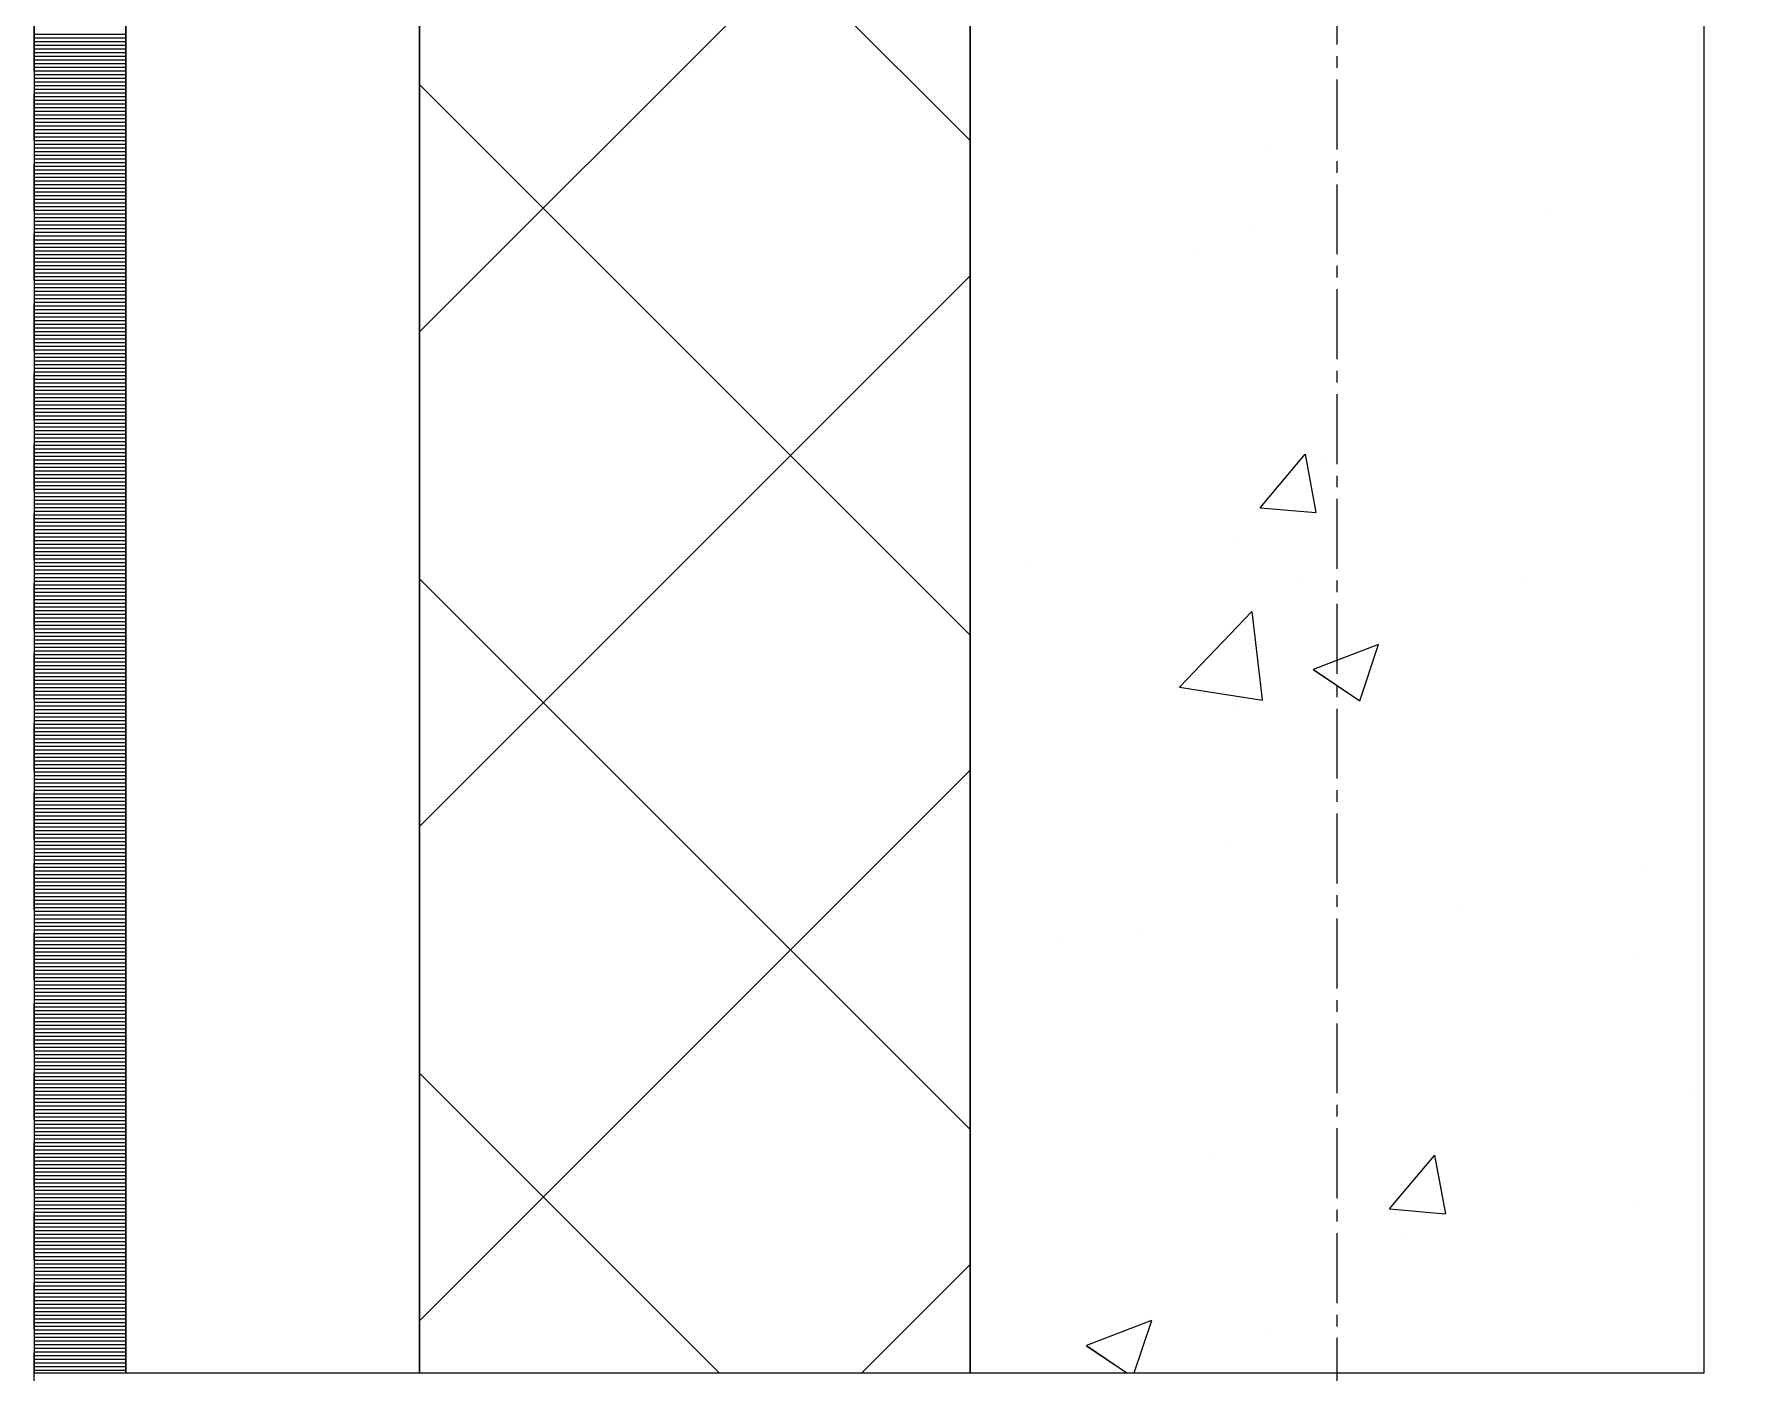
# Model space of a CAD drawing. Header units: millimetres. Extents: x 470010 to 1231400, y -134005 to 421770.
# Drawn here: x 672518.6 to 672983.6, y -79011.2 to -78646.5 of the extents above; entities that cross this region are included whole.
import ezdxf
from ezdxf.enums import TextEntityAlignment as Align

# ---------------------------------------------------------------- set-up
doc = ezdxf.new("R2010")
doc.units = ezdxf.units.MM
doc.linetypes.add('CENTER2', pattern=[28.575, 19.05, -3.175, 3.175, -3.175])
doc.linetypes.add('DASHED', pattern=[19.05, 12.7, -6.35])
doc.layers.get('Defpoints').update_dxf_attribs({"color": 140})
doc.layers.add('АР_Делит', color=120, linetype='Continuous', lineweight=0, plot=False)
for name, color, linetype, lineweight in [('АР_Стены ПЕНОблок', 52, 'Continuous', 20), ('АР_Тонкая', 254, 'Continuous', 5), ('АР_Утеплитель', 31, 'Continuous', 0), ('АР_Штриховка', 8, 'Continuous', 0)]:
    doc.layers.add(name, color=color, linetype=linetype, lineweight=lineweight)
doc.layers.add('РД_Оси_100', color=7, linetype='Continuous', lineweight=0, true_color=0x525252)
doc.styles.add('style1', font='ARIALN.TTF')

# ---------------------------------------------------------------- blocks, each defined once
blk = doc.blocks.new('СОШ_2200_АР_ОСИ_М100_28.05.24')
at = {"layer": 'АР_Делит', "color": 251, "linetype": 'DASHED', "true_color": 0x636466}
blk.add_lwpolyline([(114955, 135155), (114955, -355), (93595.036, -355), (93595.036, 13855), (94145, 13855), (94145, 68320), (66055, 68320), (66055, 13857.73), (83455, 13857.73), (83455, -355), (45245, -355), (45245, 13145), (44695, 13145), (44695, 26755), (45245, 26755), (45245, 68320), (20455, 68320), (20455, 26755), (27955, 26755), (27955, 13145), (-355, 13145), (-355, 100855)], dxfattribs=at)
at = {"layer": 'РД_Оси_100', "color": 251, "linetype": 'CENTER2', "true_color": 0x636466}
blk.add_line((0, -6155), (0, 139938.679), dxfattribs=at)
blk = doc.blocks.new('A$C9108343f')
at = {"layer": 'АР_Стены ПЕНОблок', "color": 18, "linetype": 'Continuous', "lineweight": 20, "true_color": 0x000000}
for p, q in [((7054.96, 97555), (7054.96, 21355)), ((7254.96, 21355), (7254.96, 97555)), ((7054.96, 21355), (7254.96, 21355))]:
    blk.add_line(p, q, dxfattribs=at)
at = {"layer": 'АР_Тонкая', "color": 18, "linetype": 'Continuous', "lineweight": 5, "true_color": 0x000000}
for p, q in [((6799.96, 97555), (6799.96, 21355)), ((6824.96, 97555), (6824.96, 21355)), ((6824.96, 21355), (6824.96, 97555)), ((6904.96, 21355), (6904.96, 97555)), ((6799.96, 21355), (6824.96, 21355)), ((6824.96, 21355), (6904.96, 21355))]:
    blk.add_line(p, q, dxfattribs=at)
at = {"layer": 'АР_Утеплитель', "color": 18, "linetype": 'Continuous', "lineweight": 0, "true_color": 0x000000}
for p, q in [((6904.96, 97555), (6904.96, 21355)), ((7054.96, 21355), (7054.96, 97555)), ((6904.96, 21355), (7054.96, 21355))]:
    blk.add_line(p, q, dxfattribs=at)
at = {"layer": 'АР_Штриховка', "color": 18, "linetype": 'Continuous', "lineweight": 0, "true_color": 0x000000}
for p, q in [((7054.96, 21690.74), (6904.96, 21840.74)), ((6904.96, 21638.6), (7054.96, 21788.6)), ((6799.96, 21719.75), (6824.96, 21719.75)), ((6799.96, 21718.75), (6824.96, 21718.75)), ((6799.96, 21717.75), (6824.96, 21717.75)), ((6799.96, 21716.75), (6824.96, 21716.75)), ((6799.96, 21715.75), (6824.96, 21715.75)), ((6799.96, 21714.75), (6824.96, 21714.75)), ((6799.96, 21713.75), (6824.96, 21713.75)), ((6799.96, 21712.75), (6824.96, 21712.75)), ((6799.96, 21711.75), (6824.96, 21711.75)), ((6799.96, 21710.75), (6824.96, 21710.75)), ((6799.96, 21709.75), (6824.96, 21709.75)), ((6799.96, 21708.75), (6824.96, 21708.75)), ((6799.96, 21707.75), (6824.96, 21707.75)), ((6799.96, 21706.75), (6824.96, 21706.75)), ((6799.96, 21705.75), (6824.96, 21705.75)), ((6799.96, 21704.75), (6824.96, 21704.75)), ((6799.96, 21703.75), (6824.96, 21703.75)), ((6799.96, 21702.75), (6824.96, 21702.75)), ((6799.96, 21701.75), (6824.96, 21701.75)), ((7054.96, 21556.03), (6904.96, 21706.03)), ((6799.96, 21700.75), (6824.96, 21700.75)), ((6799.96, 21699.75), (6824.96, 21699.75)), ((6799.96, 21698.75), (6824.96, 21698.75)), ((6799.96, 21697.75), (6824.96, 21697.75)), ((6799.96, 21696.75), (6824.96, 21696.75)), ((6799.96, 21695.75), (6824.96, 21695.75)), ((6799.96, 21694.75), (6824.96, 21694.75)), ((6799.96, 21693.75), (6824.96, 21693.75)), ((6799.96, 21692.75), (6824.96, 21692.75)), ((6799.96, 21691.75), (6824.96, 21691.75)), ((6799.96, 21690.75), (6824.96, 21690.75)), ((6799.96, 21689.75), (6824.96, 21689.75)), ((6799.96, 21688.75), (6824.96, 21688.75)), ((6799.96, 21687.75), (6824.96, 21687.75)), ((7136.99, 21687.93), (7136.99, 21687.93)), ((6799.96, 21686.75), (6824.96, 21686.75)), ((6799.96, 21685.75), (6824.96, 21685.75)), ((6799.96, 21684.75), (6824.96, 21684.75)), ((6799.96, 21683.75), (6824.96, 21683.75)), ((6799.96, 21682.75), (6824.96, 21682.75)), ((6799.96, 21681.75), (6824.96, 21681.75)), ((6799.96, 21680.75), (6824.96, 21680.75)), ((6799.96, 21679.75), (6824.96, 21679.75)), ((6799.96, 21678.75), (6824.96, 21678.75)), ((6799.96, 21677.75), (6824.96, 21677.75)), ((6799.96, 21676.75), (6824.96, 21676.75)), ((6799.96, 21675.75), (6824.96, 21675.75)), ((6799.96, 21674.75), (6824.96, 21674.75)), ((6799.96, 21673.75), (6824.96, 21673.75)), ((6799.96, 21672.75), (6824.96, 21672.75)), ((6799.96, 21671.75), (6824.96, 21671.75)), ((6799.96, 21670.75), (6824.96, 21670.75)), ((6799.96, 21669.75), (6824.96, 21669.75)), ((7212.2, 21672.25), (7212.2, 21672.25)), ((6799.96, 21668.75), (6824.96, 21668.75)), ((6799.96, 21667.75), (6824.96, 21667.75)), ((6799.96, 21666.75), (6824.96, 21666.75)), ((6799.96, 21665.75), (6824.96, 21665.75)), ((6799.96, 21664.75), (6824.96, 21664.75)), ((7131.19, 21667.36), (7131.19, 21667.36)), ((6799.96, 21663.75), (6824.96, 21663.75)), ((6799.96, 21662.75), (6824.96, 21662.75)), ((6799.96, 21661.75), (6824.96, 21661.75)), ((6799.96, 21660.75), (6824.96, 21660.75)), ((6799.96, 21659.75), (6824.96, 21659.75)), ((6799.96, 21658.75), (6824.96, 21658.75)), ((6799.96, 21657.75), (6824.96, 21657.75)), ((6799.96, 21656.75), (6824.96, 21656.75)), ((6799.96, 21655.75), (6824.96, 21655.75)), ((7116.01, 21659.59), (7116.01, 21659.59)), ((6799.96, 21654.75), (6824.96, 21654.75)), ((6799.96, 21653.75), (6824.96, 21653.75)), ((6799.96, 21652.75), (6824.96, 21652.75)), ((6799.96, 21651.75), (6824.96, 21651.75)), ((6799.96, 21650.75), (6824.96, 21650.75)), ((6904.96, 21503.9), (7054.96, 21653.9)), ((6799.96, 21649.75), (6824.96, 21649.75)), ((6799.96, 21648.75), (6824.96, 21648.75)), ((6799.96, 21647.75), (6824.96, 21647.75)), ((6799.96, 21646.75), (6824.96, 21646.75)), ((6799.96, 21645.75), (6824.96, 21645.75)), ((6799.96, 21644.75), (6824.96, 21644.75)), ((6799.96, 21643.75), (6824.96, 21643.75)), ((6799.96, 21642.75), (6824.96, 21642.75)), ((6799.96, 21641.75), (6824.96, 21641.75)), ((6799.96, 21640.75), (6824.96, 21640.75)), ((6799.96, 21639.75), (6824.96, 21639.75)), ((6799.96, 21638.75), (6824.96, 21638.75)), ((6799.96, 21637.75), (6824.96, 21637.75)), ((6799.96, 21636.75), (6824.96, 21636.75)), ((6799.96, 21635.75), (6824.96, 21635.75)), ((6799.96, 21634.75), (6824.96, 21634.75)), ((6799.96, 21633.75), (6824.96, 21633.75)), ((6799.96, 21632.75), (6824.96, 21632.75)), ((6799.96, 21631.75), (6824.96, 21631.75)), ((6799.96, 21630.75), (6824.96, 21630.75)), ((6799.96, 21629.75), (6824.96, 21629.75)), ((6799.96, 21628.75), (6824.96, 21628.75)), ((6799.96, 21627.75), (6824.96, 21627.75)), ((6799.96, 21626.75), (6824.96, 21626.75)), ((6799.96, 21625.75), (6824.96, 21625.75)), ((6799.96, 21624.75), (6824.96, 21624.75)), ((6799.96, 21623.75), (6824.96, 21623.75)), ((6799.96, 21622.75), (6824.96, 21622.75)), ((6799.96, 21621.75), (6824.96, 21621.75)), ((6799.96, 21620.75), (6824.96, 21620.75)), ((6799.96, 21619.75), (6824.96, 21619.75)), ((6799.96, 21618.75), (6824.96, 21618.75)), ((6799.96, 21617.75), (6824.96, 21617.75)), ((6799.96, 21616.75), (6824.96, 21616.75)), ((6799.96, 21615.75), (6824.96, 21615.75)), ((6799.96, 21614.75), (6824.96, 21614.75)), ((6799.96, 21613.75), (6824.96, 21613.75)), ((6799.96, 21612.75), (6824.96, 21612.75)), ((6799.96, 21611.75), (6824.96, 21611.75)), ((6799.96, 21610.75), (6824.96, 21610.75)), ((6799.96, 21609.75), (6824.96, 21609.75)), ((6799.96, 21608.75), (6824.96, 21608.75)), ((6799.96, 21607.75), (6824.96, 21607.75)), ((6799.96, 21606.75), (6824.96, 21606.75)), ((6799.96, 21605.75), (6824.96, 21605.75)), ((6799.96, 21604.75), (6824.96, 21604.75)), ((7133.98, 21590.71), (7146.23, 21605.31)), ((7149.29, 21589.4), (7146.36, 21605.32)), ((7152.28, 21604.33), (7152.28, 21604.33)), ((6799.96, 21603.75), (6824.96, 21603.75)), ((6799.96, 21602.75), (6824.96, 21602.75)), ((6799.96, 21601.75), (6824.96, 21601.75)), ((6799.96, 21600.75), (6824.96, 21600.75)), ((6799.96, 21599.75), (6824.96, 21599.75)), ((6799.96, 21598.75), (6824.96, 21598.75)), ((6799.96, 21597.75), (6824.96, 21597.75)), ((6799.96, 21596.75), (6824.96, 21596.75)), ((6799.96, 21595.75), (6824.96, 21595.75)), ((6799.96, 21594.75), (6824.96, 21594.75)), ((6799.96, 21593.75), (6824.96, 21593.75)), ((6799.96, 21592.75), (6824.96, 21592.75)), ((6799.96, 21591.75), (6824.96, 21591.75)), ((6799.96, 21590.75), (6824.96, 21590.75)), ((7133.98, 21590.71), (7149.17, 21589.38)), ((6799.96, 21589.75), (6824.96, 21589.75)), ((6799.96, 21588.75), (6824.96, 21588.75)), ((6799.96, 21587.75), (6824.96, 21587.75)), ((6799.96, 21586.75), (6824.96, 21586.75)), ((6799.96, 21585.75), (6824.96, 21585.75)), ((6799.96, 21584.75), (6824.96, 21584.75)), ((6799.96, 21583.75), (6824.96, 21583.75)), ((6799.96, 21582.75), (6824.96, 21582.75)), ((6799.96, 21581.75), (6824.96, 21581.75)), ((6799.96, 21580.75), (6824.96, 21580.75)), ((7128.1, 21582.8), (7128.1, 21582.8)), ((6799.96, 21579.75), (6824.96, 21579.75)), ((6799.96, 21578.75), (6824.96, 21578.75)), ((6799.96, 21577.75), (6824.96, 21577.75)), ((6799.96, 21576.75), (6824.96, 21576.75)), ((6799.96, 21575.75), (6824.96, 21575.75)), ((6799.96, 21574.75), (6824.96, 21574.75)), ((6799.96, 21573.75), (6824.96, 21573.75)), ((6799.96, 21572.75), (6824.96, 21572.75)), ((6799.96, 21571.75), (6824.96, 21571.75)), ((7070.24, 21575.94), (7070.24, 21575.94)), ((7145.38, 21572.07), (7145.38, 21572.07)), ((6799.96, 21570.75), (6824.96, 21570.75)), ((6799.96, 21569.75), (6824.96, 21569.75)), ((6799.96, 21568.75), (6824.96, 21568.75)), ((6799.96, 21567.75), (6824.96, 21567.75)), ((6799.96, 21566.75), (6824.96, 21566.75)), ((7054.96, 21421.33), (6904.96, 21571.33)), ((7205.83, 21570.21), (7205.83, 21570.21)), ((6799.96, 21565.75), (6824.96, 21565.75)), ((6799.96, 21564.75), (6824.96, 21564.75)), ((6799.96, 21563.75), (6824.96, 21563.75)), ((6799.96, 21562.75), (6824.96, 21562.75)), ((7111.98, 21541.86), (7131.76, 21562.48)), ((7134.61, 21538.36), (7131.8, 21562.48)), ((6799.96, 21561.75), (6824.96, 21561.75)), ((6799.96, 21560.75), (6824.96, 21560.75)), ((6799.96, 21559.75), (6824.96, 21559.75)), ((6799.96, 21558.75), (6824.96, 21558.75)), ((6799.96, 21557.75), (6824.96, 21557.75)), ((6799.96, 21556.75), (6824.96, 21556.75)), ((6799.96, 21555.75), (6824.96, 21555.75)), ((6799.96, 21554.75), (6824.96, 21554.75)), ((6799.96, 21553.75), (6824.96, 21553.75)), ((6799.96, 21552.75), (6824.96, 21552.75)), ((7148.53, 21546.72), (7166.31, 21553.55)), ((7161.12, 21538.08), (7166.27, 21553.42)), ((6799.96, 21551.75), (6824.96, 21551.75)), ((6799.96, 21550.75), (6824.96, 21550.75)), ((6799.96, 21549.75), (6824.96, 21549.75)), ((6799.96, 21548.75), (6824.96, 21548.75)), ((6799.96, 21547.75), (6824.96, 21547.75)), ((6799.96, 21546.75), (6824.96, 21546.75)), ((6799.96, 21545.75), (6824.96, 21545.75)), ((6799.96, 21544.75), (6824.96, 21544.75)), ((6799.96, 21543.75), (6824.96, 21543.75)), ((7148.48, 21546.6), (7161.11, 21538.08)), ((6799.96, 21542.75), (6824.96, 21542.75)), ((6799.96, 21541.75), (6824.96, 21541.75)), ((6799.96, 21540.75), (6824.96, 21540.75)), ((6799.96, 21539.75), (6824.96, 21539.75)), ((7112.01, 21541.8), (7134.6, 21538.29)), ((6799.96, 21538.75), (6824.96, 21538.75)), ((6799.96, 21537.75), (6824.96, 21537.75)), ((6799.96, 21536.75), (6824.96, 21536.75)), ((6799.96, 21535.75), (6824.96, 21535.75)), ((6799.96, 21534.75), (6824.96, 21534.75)), ((7126.5, 21536.38), (7126.5, 21536.38)), ((6799.96, 21533.75), (6824.96, 21533.75)), ((6799.96, 21532.75), (6824.96, 21532.75)), ((6799.96, 21531.75), (6824.96, 21531.75)), ((6799.96, 21530.75), (6824.96, 21530.75)), ((6799.96, 21529.75), (6824.96, 21529.75)), ((6799.96, 21528.75), (6824.96, 21528.75)), ((6799.96, 21527.75), (6824.96, 21527.75)), ((6799.96, 21526.75), (6824.96, 21526.75)), ((6799.96, 21525.75), (6824.96, 21525.75)), ((6799.96, 21524.75), (6824.96, 21524.75)), ((6799.96, 21523.75), (6824.96, 21523.75)), ((6799.96, 21522.75), (6824.96, 21522.75)), ((6799.96, 21521.75), (6824.96, 21521.75)), ((6799.96, 21520.75), (6824.96, 21520.75)), ((6799.96, 21519.75), (6824.96, 21519.75)), ((6799.96, 21518.75), (6824.96, 21518.75)), ((6799.96, 21517.75), (6824.96, 21517.75)), ((6799.96, 21516.75), (6824.96, 21516.75)), ((6799.96, 21515.75), (6824.96, 21515.75)), ((6904.96, 21369.19), (7054.96, 21519.19)), ((6799.96, 21514.75), (6824.96, 21514.75)), ((6799.96, 21513.75), (6824.96, 21513.75)), ((6799.96, 21512.75), (6824.96, 21512.75)), ((6799.96, 21511.75), (6824.96, 21511.75)), ((6799.96, 21510.75), (6824.96, 21510.75)), ((6799.96, 21509.75), (6824.96, 21509.75)), ((6799.96, 21508.75), (6824.96, 21508.75)), ((6799.96, 21507.75), (6824.96, 21507.75)), ((6799.96, 21506.75), (6824.96, 21506.75)), ((6799.96, 21505.75), (6824.96, 21505.75)), ((6799.96, 21504.75), (6824.96, 21504.75)), ((6799.96, 21503.75), (6824.96, 21503.75)), ((6799.96, 21502.75), (6824.96, 21502.75)), ((6799.96, 21501.75), (6824.96, 21501.75)), ((6799.96, 21500.75), (6824.96, 21500.75)), ((6799.96, 21499.75), (6824.96, 21499.75)), ((6799.96, 21498.75), (6824.96, 21498.75)), ((6799.96, 21497.75), (6824.96, 21497.75)), ((7125.02, 21498.25), (7125.02, 21498.25)), ((6799.96, 21496.75), (6824.96, 21496.75)), ((6799.96, 21495.75), (6824.96, 21495.75)), ((6799.96, 21494.75), (6824.96, 21494.75)), ((6799.96, 21493.75), (6824.96, 21493.75)), ((6799.96, 21492.75), (6824.96, 21492.75)), ((7238.98, 21493.01), (7238.98, 21493.01)), ((6799.96, 21491.75), (6824.96, 21491.75)), ((6799.96, 21490.75), (6824.96, 21490.75)), ((6799.96, 21489.75), (6824.96, 21489.75)), ((6799.96, 21488.75), (6824.96, 21488.75)), ((6799.96, 21487.75), (6824.96, 21487.75)), ((6799.96, 21486.75), (6824.96, 21486.75)), ((6799.96, 21485.75), (6824.96, 21485.75)), ((6799.96, 21484.75), (6824.96, 21484.75)), ((6799.96, 21483.75), (6824.96, 21483.75)), ((6799.96, 21482.75), (6824.96, 21482.75)), ((6799.96, 21481.75), (6824.96, 21481.75)), ((6799.96, 21480.75), (6824.96, 21480.75)), ((6799.96, 21479.75), (6824.96, 21479.75)), ((6799.96, 21478.75), (6824.96, 21478.75)), ((7187.37, 21480.61), (7187.37, 21480.61)), ((6799.96, 21477.75), (6824.96, 21477.75)), ((6799.96, 21476.75), (6824.96, 21476.75)), ((6799.96, 21475.75), (6824.96, 21475.75)), ((6799.96, 21474.75), (6824.96, 21474.75)), ((6799.96, 21473.75), (6824.96, 21473.75)), ((7101.74, 21475.21), (7101.74, 21475.21)), ((6799.96, 21472.75), (6824.96, 21472.75)), ((6799.96, 21471.75), (6824.96, 21471.75)), ((6799.96, 21470.75), (6824.96, 21470.75)), ((6799.96, 21469.75), (6824.96, 21469.75)), ((7078.56, 21471.89), (7078.56, 21471.89)), ((7237.33, 21469.49), (7237.33, 21469.49)), ((6799.96, 21468.75), (6824.96, 21468.75)), ((6799.96, 21467.75), (6824.96, 21467.75)), ((6799.96, 21466.75), (6824.96, 21466.75)), ((6799.96, 21465.75), (6824.96, 21465.75)), ((6799.96, 21464.75), (6824.96, 21464.75)), ((6799.96, 21463.75), (6824.96, 21463.75)), ((6799.96, 21462.75), (6824.96, 21462.75)), ((6799.96, 21461.75), (6824.96, 21461.75)), ((6799.96, 21460.75), (6824.96, 21460.75)), ((6799.96, 21459.75), (6824.96, 21459.75)), ((6799.96, 21458.75), (6824.96, 21458.75)), ((6799.96, 21457.75), (6824.96, 21457.75)), ((6799.96, 21456.75), (6824.96, 21456.75)), ((6799.96, 21455.75), (6824.96, 21455.75)), ((6799.96, 21454.75), (6824.96, 21454.75)), ((6799.96, 21453.75), (6824.96, 21453.75)), ((6799.96, 21452.75), (6824.96, 21452.75)), ((6799.96, 21451.75), (6824.96, 21451.75)), ((6799.96, 21450.75), (6824.96, 21450.75)), ((6799.96, 21449.75), (6824.96, 21449.75)), ((6799.96, 21448.75), (6824.96, 21448.75)), ((6799.96, 21447.75), (6824.96, 21447.75)), ((6799.96, 21446.75), (6824.96, 21446.75)), ((6799.96, 21445.75), (6824.96, 21445.75)), ((6799.96, 21444.75), (6824.96, 21444.75)), ((6799.96, 21443.75), (6824.96, 21443.75)), ((6799.96, 21442.75), (6824.96, 21442.75)), ((6799.96, 21441.75), (6824.96, 21441.75)), ((6799.96, 21440.75), (6824.96, 21440.75)), ((6799.96, 21439.75), (6824.96, 21439.75)), ((6799.96, 21438.75), (6824.96, 21438.75)), ((6799.96, 21437.75), (6824.96, 21437.75)), ((6799.96, 21436.75), (6824.96, 21436.75)), ((6986.58, 21355), (6904.96, 21436.63)), ((6799.96, 21435.75), (6824.96, 21435.75)), ((6799.96, 21434.75), (6824.96, 21434.75)), ((6799.96, 21433.75), (6824.96, 21433.75)), ((6799.96, 21432.75), (6824.96, 21432.75)), ((6799.96, 21431.75), (6824.96, 21431.75)), ((6799.96, 21430.75), (6824.96, 21430.75)), ((6799.96, 21429.75), (6824.96, 21429.75)), ((6799.96, 21428.75), (6824.96, 21428.75)), ((6799.96, 21427.75), (6824.96, 21427.75)), ((7252.34, 21431.57), (7252.34, 21431.57)), ((6799.96, 21426.75), (6824.96, 21426.75)), ((6799.96, 21425.75), (6824.96, 21425.75)), ((6799.96, 21424.75), (6824.96, 21424.75)), ((6799.96, 21423.75), (6824.96, 21423.75)), ((6799.96, 21422.75), (6824.96, 21422.75)), ((6799.96, 21421.75), (6824.96, 21421.75)), ((6799.96, 21420.75), (6824.96, 21420.75)), ((6799.96, 21419.75), (6824.96, 21419.75)), ((6799.96, 21418.75), (6824.96, 21418.75)), ((6799.96, 21417.75), (6824.96, 21417.75)), ((6799.96, 21416.75), (6824.96, 21416.75)), ((6799.96, 21415.75), (6824.96, 21415.75)), ((6799.96, 21414.75), (6824.96, 21414.75)), ((6799.96, 21413.75), (6824.96, 21413.75)), ((7121.93, 21413.69), (7121.93, 21413.69)), ((7169.23, 21399.66), (7181.47, 21414.25)), ((7184.54, 21398.35), (7181.6, 21414.27)), ((6799.96, 21412.75), (6824.96, 21412.75)), ((6799.96, 21411.75), (6824.96, 21411.75)), ((6799.96, 21410.75), (6824.96, 21410.75)), ((6799.96, 21409.75), (6824.96, 21409.75)), ((6799.96, 21408.75), (6824.96, 21408.75)), ((6799.96, 21407.75), (6824.96, 21407.75)), ((6799.96, 21406.75), (6824.96, 21406.75)), ((6799.96, 21405.75), (6824.96, 21405.75)), ((6799.96, 21404.75), (6824.96, 21404.75)), ((6799.96, 21403.75), (6824.96, 21403.75)), ((6799.96, 21402.75), (6824.96, 21402.75)), ((6799.96, 21401.75), (6824.96, 21401.75)), ((6799.96, 21400.75), (6824.96, 21400.75)), ((6799.96, 21399.75), (6824.96, 21399.75)), ((7169.23, 21399.65), (7184.41, 21398.32)), ((7235.75, 21401.2), (7235.75, 21401.2)), ((6799.96, 21398.75), (6824.96, 21398.75)), ((6799.96, 21397.75), (6824.96, 21397.75)), ((6799.96, 21396.75), (6824.96, 21396.75)), ((6799.96, 21395.75), (6824.96, 21395.75)), ((6799.96, 21394.75), (6824.96, 21394.75)), ((6799.96, 21393.75), (6824.96, 21393.75)), ((6799.96, 21392.75), (6824.96, 21392.75)), ((6799.96, 21391.75), (6824.96, 21391.75)), ((6799.96, 21390.75), (6824.96, 21390.75)), ((7172.16, 21392.83), (7172.16, 21392.83)), ((6799.96, 21389.75), (6824.96, 21389.75)), ((6799.96, 21388.75), (6824.96, 21388.75)), ((6799.96, 21387.75), (6824.96, 21387.75)), ((6799.96, 21386.75), (6824.96, 21386.75)), ((6799.96, 21385.75), (6824.96, 21385.75)), ((6799.96, 21384.75), (6824.96, 21384.75)), ((6799.96, 21383.75), (6824.96, 21383.75)), ((6799.96, 21382.75), (6824.96, 21382.75)), ((6799.96, 21381.75), (6824.96, 21381.75)), ((6799.96, 21380.75), (6824.96, 21380.75)), ((7025.47, 21355), (7054.96, 21384.49)), ((6799.96, 21379.75), (6824.96, 21379.75)), ((6799.96, 21378.75), (6824.96, 21378.75)), ((6799.96, 21377.75), (6824.96, 21377.75)), ((6799.96, 21376.75), (6824.96, 21376.75)), ((6799.96, 21375.75), (6824.96, 21375.75)), ((6799.96, 21374.75), (6824.96, 21374.75)), ((6799.96, 21373.75), (6824.96, 21373.75)), ((6799.96, 21372.75), (6824.96, 21372.75)), ((6799.96, 21371.75), (6824.96, 21371.75)), ((6799.96, 21370.75), (6824.96, 21370.75)), ((6799.96, 21369.75), (6824.96, 21369.75)), ((6799.96, 21368.75), (6824.96, 21368.75)), ((6799.96, 21367.75), (6824.96, 21367.75)), ((6799.96, 21366.75), (6824.96, 21366.75)), ((7086.73, 21362.53), (7104.51, 21369.36)), ((7099.69, 21355), (7104.47, 21369.24)), ((6799.96, 21365.75), (6824.96, 21365.75)), ((6799.96, 21364.75), (6824.96, 21364.75)), ((6799.96, 21363.75), (6824.96, 21363.75)), ((6799.96, 21362.75), (6824.96, 21362.75)), ((7086.67, 21362.41), (7097.66, 21355)), ((7136.24, 21366.29), (7136.24, 21366.29)), ((6799.96, 21361.75), (6824.96, 21361.75)), ((6799.96, 21360.75), (6824.96, 21360.75)), ((6799.96, 21359.75), (6824.96, 21359.75)), ((6799.96, 21358.75), (6824.96, 21358.75)), ((6799.96, 21357.75), (6824.96, 21357.75)), ((6799.96, 21356.75), (6824.96, 21356.75)), ((6799.96, 21355.75), (6824.96, 21355.75))]:
    blk.add_line(p, q, dxfattribs=at)
at = {"layer": 'РД_Оси_100'}
blk.add_blockref('СОШ_2200_АР_ОСИ_М100_28.05.24', (7154.96, 6755), dxfattribs=at)
at = {"layer": 'Defpoints', "color": 18, "true_color": 0x000000, "style": 'style1'}
for p in [(143949.34, 316089.12), (143974.98, 281639.5), (143890.4, 273244.71), (143839.99, 264276.81), (143967.75, 254892.38), (12251.96, 104178.14), (12382.58, 96023.14)]:
    blk.add_attdef('АР-ПОМЕЩЕНИЕ:НАИМЕНОВАНИЕ', text='', height=100, dxfattribs=at).set_placement(p, align=Align.MIDDLE)
at = {"layer": 'Defpoints', "color": 18, "true_color": 0x000000, "style": 'style1', "flags": 8}
for p in [(143951.3, 279099.09), (143848.34, 269251.11), (143875.33, 260094.25), (144049.74, 250824.7), (163419.28, 238153.36), (155897.46, 237965.97), (183037.2, 237965.97), (143342.94, 237876.19)]:
    blk.add_attdef('АР-ПОМЕЩЕНИЕ:НАИМЕНОВАНИЕ', text='', height=100, dxfattribs=at).set_placement(p, align=Align.MIDDLE)

msp = doc.modelspace()

# ---------------------------------------------------------------- linework, layer by layer
at = {"layer": 'АР_Стены ПЕНОблок', "color": 18, "linetype": 'Continuous', "lineweight": 20, "true_color": 0x000000}
for p, q in [((672773.57, -2811.242), (672773.57, -79011.242)), ((672973.57, -79011.242), (672973.57, -2811.242)), ((672773.57, -79011.242), (672973.57, -79011.242))]:
    msp.add_line(p, q, dxfattribs=at)
at = {"layer": 'АР_Тонкая', "color": 18, "linetype": 'Continuous', "lineweight": 5, "true_color": 0x000000}
for p, q in [((672518.57, -2811.242), (672518.57, -79011.242)), ((672543.57, -2811.242), (672543.57, -79011.242)), ((672543.57, -79011.242), (672543.57, -2811.242)), ((672623.57, -79011.242), (672623.57, -2811.242)), ((672518.57, -79011.242), (672543.57, -79011.242)), ((672543.57, -79011.242), (672623.57, -79011.242))]:
    msp.add_line(p, q, dxfattribs=at)
at = {"layer": 'АР_Утеплитель', "color": 18, "linetype": 'Continuous', "lineweight": 0, "true_color": 0x000000}
for p, q in [((672623.57, -2811.242), (672623.57, -79011.242)), ((672773.57, -79011.242), (672773.57, -2811.242)), ((672623.57, -79011.242), (672773.57, -79011.242))]:
    msp.add_line(p, q, dxfattribs=at)
at = {"layer": 'АР_Штриховка', "color": 18, "linetype": 'Continuous', "lineweight": 0, "true_color": 0x000000}
for p, q in [((672773.57, -78675.505), (672623.57, -78525.505)), ((672623.57, -78727.642), (672773.57, -78577.642)), ((672518.57, -78647.492), (672543.57, -78647.492)), ((672518.57, -78648.492), (672543.57, -78648.492)), ((672518.57, -78649.492), (672543.57, -78649.492)), ((672518.57, -78650.492), (672543.57, -78650.492)), ((672518.57, -78651.492), (672543.57, -78651.492)), ((672518.57, -78652.492), (672543.57, -78652.492)), ((672518.57, -78653.492), (672543.57, -78653.492)), ((672518.57, -78654.492), (672543.57, -78654.492)), ((672518.57, -78655.492), (672543.57, -78655.492)), ((672518.57, -78656.492), (672543.57, -78656.492)), ((672518.57, -78657.492), (672543.57, -78657.492)), ((672518.57, -78658.492), (672543.57, -78658.492)), ((672518.57, -78659.492), (672543.57, -78659.492)), ((672518.57, -78660.492), (672543.57, -78660.492)), ((672518.57, -78661.492), (672543.57, -78661.492)), ((672518.57, -78662.492), (672543.57, -78662.492)), ((672518.57, -78663.492), (672543.57, -78663.492)), ((672773.57, -78810.208), (672623.57, -78660.208)), ((672518.57, -78664.492), (672543.57, -78664.492)), ((672518.57, -78665.492), (672543.57, -78665.492)), ((672518.57, -78666.492), (672543.57, -78666.492)), ((672518.57, -78667.492), (672543.57, -78667.492)), ((672518.57, -78668.492), (672543.57, -78668.492)), ((672518.57, -78669.492), (672543.57, -78669.492)), ((672518.57, -78670.492), (672543.57, -78670.492)), ((672518.57, -78671.492), (672543.57, -78671.492)), ((672518.57, -78672.492), (672543.57, -78672.492)), ((672518.57, -78673.492), (672543.57, -78673.492)), ((672518.57, -78674.492), (672543.57, -78674.492)), ((672518.57, -78675.492), (672543.57, -78675.492)), ((672518.57, -78676.492), (672543.57, -78676.492)), ((672518.57, -78677.492), (672543.57, -78677.492)), ((672518.57, -78678.492), (672543.57, -78678.492)), ((672518.57, -78679.492), (672543.57, -78679.492)), ((672518.57, -78680.492), (672543.57, -78680.492)), ((672518.57, -78681.492), (672543.57, -78681.492)), ((672518.57, -78682.492), (672543.57, -78682.492)), ((672518.57, -78683.492), (672543.57, -78683.492)), ((672518.57, -78684.492), (672543.57, -78684.492)), ((672518.57, -78685.492), (672543.57, -78685.492)), ((672518.57, -78686.492), (672543.57, -78686.492)), ((672518.57, -78687.492), (672543.57, -78687.492)), ((672518.57, -78688.492), (672543.57, -78688.492)), ((672518.57, -78689.492), (672543.57, -78689.492)), ((672518.57, -78690.492), (672543.57, -78690.492)), ((672518.57, -78691.492), (672543.57, -78691.492)), ((672518.57, -78692.492), (672543.57, -78692.492)), ((672518.57, -78693.492), (672543.57, -78693.492)), ((672518.57, -78694.492), (672543.57, -78694.492)), ((672518.57, -78695.492), (672543.57, -78695.492)), ((672518.57, -78696.492), (672543.57, -78696.492)), ((672518.57, -78697.492), (672543.57, -78697.492)), ((672518.57, -78698.492), (672543.57, -78698.492)), ((672518.57, -78699.492), (672543.57, -78699.492)), ((672518.57, -78700.492), (672543.57, -78700.492)), ((672518.57, -78701.492), (672543.57, -78701.492)), ((672518.57, -78702.492), (672543.57, -78702.492)), ((672518.57, -78703.492), (672543.57, -78703.492)), ((672518.57, -78704.492), (672543.57, -78704.492)), ((672518.57, -78705.492), (672543.57, -78705.492)), ((672518.57, -78706.492), (672543.57, -78706.492)), ((672518.57, -78707.492), (672543.57, -78707.492)), ((672518.57, -78708.492), (672543.57, -78708.492)), ((672518.57, -78709.492), (672543.57, -78709.492)), ((672518.57, -78710.492), (672543.57, -78710.492)), ((672518.57, -78711.492), (672543.57, -78711.492)), ((672518.57, -78712.492), (672543.57, -78712.492)), ((672518.57, -78713.492), (672543.57, -78713.492)), ((672518.57, -78714.492), (672543.57, -78714.492)), ((672623.57, -78862.345), (672773.57, -78712.345)), ((672518.57, -78715.492), (672543.57, -78715.492)), ((672518.57, -78716.492), (672543.57, -78716.492)), ((672518.57, -78717.492), (672543.57, -78717.492)), ((672518.57, -78718.492), (672543.57, -78718.492)), ((672518.57, -78719.492), (672543.57, -78719.492)), ((672518.57, -78720.492), (672543.57, -78720.492)), ((672518.57, -78721.492), (672543.57, -78721.492)), ((672518.57, -78722.492), (672543.57, -78722.492)), ((672518.57, -78723.492), (672543.57, -78723.492)), ((672518.57, -78724.492), (672543.57, -78724.492)), ((672518.57, -78725.492), (672543.57, -78725.492)), ((672518.57, -78726.492), (672543.57, -78726.492)), ((672518.57, -78727.492), (672543.57, -78727.492)), ((672518.57, -78728.492), (672543.57, -78728.492)), ((672518.57, -78729.492), (672543.57, -78729.492)), ((672518.57, -78730.492), (672543.57, -78730.492)), ((672518.57, -78731.492), (672543.57, -78731.492)), ((672518.57, -78732.492), (672543.57, -78732.492)), ((672518.57, -78733.492), (672543.57, -78733.492)), ((672518.57, -78734.492), (672543.57, -78734.492)), ((672518.57, -78735.492), (672543.57, -78735.492)), ((672518.57, -78736.492), (672543.57, -78736.492)), ((672518.57, -78737.492), (672543.57, -78737.492)), ((672518.57, -78738.492), (672543.57, -78738.492)), ((672518.57, -78739.492), (672543.57, -78739.492)), ((672518.57, -78740.492), (672543.57, -78740.492)), ((672518.57, -78741.492), (672543.57, -78741.492)), ((672518.57, -78742.492), (672543.57, -78742.492)), ((672518.57, -78743.492), (672543.57, -78743.492)), ((672518.57, -78744.492), (672543.57, -78744.492)), ((672518.57, -78745.492), (672543.57, -78745.492)), ((672518.57, -78746.492), (672543.57, -78746.492)), ((672518.57, -78747.492), (672543.57, -78747.492)), ((672518.57, -78748.492), (672543.57, -78748.492)), ((672518.57, -78749.492), (672543.57, -78749.492)), ((672518.57, -78750.492), (672543.57, -78750.492)), ((672518.57, -78751.492), (672543.57, -78751.492)), ((672518.57, -78752.492), (672543.57, -78752.492)), ((672518.57, -78753.492), (672543.57, -78753.492)), ((672518.57, -78754.492), (672543.57, -78754.492)), ((672518.57, -78755.492), (672543.57, -78755.492)), ((672518.57, -78756.492), (672543.57, -78756.492)), ((672518.57, -78757.492), (672543.57, -78757.492)), ((672518.57, -78758.492), (672543.57, -78758.492)), ((672518.57, -78759.492), (672543.57, -78759.492)), ((672518.57, -78760.492), (672543.57, -78760.492)), ((672518.57, -78761.492), (672543.57, -78761.492)), ((672852.596, -78775.53), (672864.842, -78760.937)), ((672867.905, -78776.839), (672864.968, -78760.917)), ((672518.57, -78762.492), (672543.57, -78762.492)), ((672518.57, -78763.492), (672543.57, -78763.492)), ((672518.57, -78764.492), (672543.57, -78764.492)), ((672518.57, -78765.492), (672543.57, -78765.492)), ((672518.57, -78766.492), (672543.57, -78766.492)), ((672518.57, -78767.492), (672543.57, -78767.492)), ((672518.57, -78768.492), (672543.57, -78768.492)), ((672518.57, -78769.492), (672543.57, -78769.492)), ((672518.57, -78770.492), (672543.57, -78770.492)), ((672518.57, -78771.492), (672543.57, -78771.492)), ((672518.57, -78772.492), (672543.57, -78772.492)), ((672518.57, -78773.492), (672543.57, -78773.492)), ((672518.57, -78774.492), (672543.57, -78774.492)), ((672518.57, -78775.492), (672543.57, -78775.492)), ((672852.596, -78775.534), (672867.778, -78776.862)), ((672518.57, -78776.492), (672543.57, -78776.492)), ((672518.57, -78777.492), (672543.57, -78777.492)), ((672518.57, -78778.492), (672543.57, -78778.492)), ((672518.57, -78779.492), (672543.57, -78779.492)), ((672518.57, -78780.492), (672543.57, -78780.492)), ((672518.57, -78781.492), (672543.57, -78781.492)), ((672518.57, -78782.492), (672543.57, -78782.492)), ((672518.57, -78783.492), (672543.57, -78783.492)), ((672518.57, -78784.492), (672543.57, -78784.492)), ((672518.57, -78785.492), (672543.57, -78785.492)), ((672518.57, -78786.492), (672543.57, -78786.492)), ((672518.57, -78787.492), (672543.57, -78787.492)), ((672518.57, -78788.492), (672543.57, -78788.492)), ((672518.57, -78789.492), (672543.57, -78789.492)), ((672518.57, -78790.492), (672543.57, -78790.492)), ((672518.57, -78791.492), (672543.57, -78791.492)), ((672518.57, -78792.492), (672543.57, -78792.492)), ((672518.57, -78793.492), (672543.57, -78793.492)), ((672518.57, -78794.492), (672543.57, -78794.492)), ((672518.57, -78795.492), (672543.57, -78795.492)), ((672518.57, -78796.492), (672543.57, -78796.492)), ((672518.57, -78797.492), (672543.57, -78797.492)), ((672518.57, -78798.492), (672543.57, -78798.492)), ((672773.57, -78944.912), (672623.57, -78794.912)), ((672518.57, -78799.492), (672543.57, -78799.492)), ((672518.57, -78800.492), (672543.57, -78800.492)), ((672518.57, -78801.492), (672543.57, -78801.492)), ((672518.57, -78802.492), (672543.57, -78802.492)), ((672518.57, -78803.492), (672543.57, -78803.492)), ((672518.57, -78804.492), (672543.57, -78804.492)), ((672518.57, -78805.492), (672543.57, -78805.492)), ((672518.57, -78806.492), (672543.57, -78806.492)), ((672518.57, -78807.492), (672543.57, -78807.492)), ((672830.591, -78824.385), (672850.375, -78803.766)), ((672853.22, -78827.884), (672850.414, -78803.761)), ((672518.57, -78808.492), (672543.57, -78808.492)), ((672518.57, -78809.492), (672543.57, -78809.492)), ((672518.57, -78810.492), (672543.57, -78810.492)), ((672518.57, -78811.492), (672543.57, -78811.492)), ((672518.57, -78812.492), (672543.57, -78812.492)), ((672867.142, -78819.523), (672884.927, -78812.696)), ((672879.732, -78828.167), (672884.883, -78812.818)), ((672518.57, -78813.492), (672543.57, -78813.492)), ((672518.57, -78814.492), (672543.57, -78814.492)), ((672518.57, -78815.492), (672543.57, -78815.492)), ((672518.57, -78816.492), (672543.57, -78816.492)), ((672518.57, -78817.492), (672543.57, -78817.492)), ((672518.57, -78818.492), (672543.57, -78818.492)), ((672518.57, -78819.492), (672543.57, -78819.492)), ((672518.57, -78820.492), (672543.57, -78820.492)), ((672518.57, -78821.492), (672543.57, -78821.492)), ((672867.088, -78819.642), (672879.722, -78828.164)), ((672518.57, -78822.492), (672543.57, -78822.492)), ((672518.57, -78823.492), (672543.57, -78823.492)), ((672518.57, -78824.492), (672543.57, -78824.492)), ((672518.57, -78825.492), (672543.57, -78825.492)), ((672518.57, -78826.492), (672543.57, -78826.492)), ((672830.62, -78824.446), (672853.21, -78827.95)), ((672518.57, -78827.492), (672543.57, -78827.492)), ((672518.57, -78828.492), (672543.57, -78828.492)), ((672518.57, -78829.492), (672543.57, -78829.492)), ((672518.57, -78830.492), (672543.57, -78830.492)), ((672518.57, -78831.492), (672543.57, -78831.492)), ((672518.57, -78832.492), (672543.57, -78832.492)), ((672518.57, -78833.492), (672543.57, -78833.492)), ((672518.57, -78834.492), (672543.57, -78834.492)), ((672518.57, -78835.492), (672543.57, -78835.492)), ((672518.57, -78836.492), (672543.57, -78836.492)), ((672518.57, -78837.492), (672543.57, -78837.492)), ((672518.57, -78838.492), (672543.57, -78838.492)), ((672518.57, -78839.492), (672543.57, -78839.492)), ((672518.57, -78840.492), (672543.57, -78840.492)), ((672518.57, -78841.492), (672543.57, -78841.492)), ((672518.57, -78842.492), (672543.57, -78842.492)), ((672518.57, -78843.492), (672543.57, -78843.492)), ((672518.57, -78844.492), (672543.57, -78844.492)), ((672518.57, -78845.492), (672543.57, -78845.492)), ((672518.57, -78846.492), (672543.57, -78846.492)), ((672518.57, -78847.492), (672543.57, -78847.492)), ((672518.57, -78848.492), (672543.57, -78848.492)), ((672518.57, -78849.492), (672543.57, -78849.492)), ((672623.57, -78997.049), (672773.57, -78847.049)), ((672518.57, -78850.492), (672543.57, -78850.492)), ((672518.57, -78851.492), (672543.57, -78851.492)), ((672518.57, -78852.492), (672543.57, -78852.492)), ((672518.57, -78853.492), (672543.57, -78853.492)), ((672518.57, -78854.492), (672543.57, -78854.492)), ((672518.57, -78855.492), (672543.57, -78855.492)), ((672518.57, -78856.492), (672543.57, -78856.492)), ((672518.57, -78857.492), (672543.57, -78857.492)), ((672518.57, -78858.492), (672543.57, -78858.492)), ((672518.57, -78859.492), (672543.57, -78859.492)), ((672518.57, -78860.492), (672543.57, -78860.492)), ((672518.57, -78861.492), (672543.57, -78861.492)), ((672518.57, -78862.492), (672543.57, -78862.492)), ((672518.57, -78863.492), (672543.57, -78863.492)), ((672518.57, -78864.492), (672543.57, -78864.492)), ((672518.57, -78865.492), (672543.57, -78865.492)), ((672518.57, -78866.492), (672543.57, -78866.492)), ((672518.57, -78867.492), (672543.57, -78867.492)), ((672518.57, -78868.492), (672543.57, -78868.492)), ((672518.57, -78869.492), (672543.57, -78869.492)), ((672518.57, -78870.492), (672543.57, -78870.492)), ((672518.57, -78871.492), (672543.57, -78871.492)), ((672518.57, -78872.492), (672543.57, -78872.492)), ((672518.57, -78873.492), (672543.57, -78873.492)), ((672518.57, -78874.492), (672543.57, -78874.492)), ((672518.57, -78875.492), (672543.57, -78875.492)), ((672518.57, -78876.492), (672543.57, -78876.492)), ((672518.57, -78877.492), (672543.57, -78877.492)), ((672518.57, -78878.492), (672543.57, -78878.492)), ((672518.57, -78879.492), (672543.57, -78879.492)), ((672518.57, -78880.492), (672543.57, -78880.492)), ((672518.57, -78881.492), (672543.57, -78881.492)), ((672518.57, -78882.492), (672543.57, -78882.492)), ((672518.57, -78883.492), (672543.57, -78883.492)), ((672518.57, -78884.492), (672543.57, -78884.492)), ((672518.57, -78885.492), (672543.57, -78885.492)), ((672518.57, -78886.492), (672543.57, -78886.492)), ((672518.57, -78887.492), (672543.57, -78887.492)), ((672518.57, -78888.492), (672543.57, -78888.492)), ((672518.57, -78889.492), (672543.57, -78889.492)), ((672518.57, -78890.492), (672543.57, -78890.492)), ((672518.57, -78891.492), (672543.57, -78891.492)), ((672518.57, -78892.492), (672543.57, -78892.492)), ((672518.57, -78893.492), (672543.57, -78893.492)), ((672518.57, -78894.492), (672543.57, -78894.492)), ((672518.57, -78895.492), (672543.57, -78895.492)), ((672518.57, -78896.492), (672543.57, -78896.492)), ((672518.57, -78897.492), (672543.57, -78897.492)), ((672518.57, -78898.492), (672543.57, -78898.492)), ((672518.57, -78899.492), (672543.57, -78899.492)), ((672518.57, -78900.492), (672543.57, -78900.492)), ((672518.57, -78901.492), (672543.57, -78901.492)), ((672518.57, -78902.492), (672543.57, -78902.492)), ((672518.57, -78903.492), (672543.57, -78903.492)), ((672518.57, -78904.492), (672543.57, -78904.492)), ((672518.57, -78905.492), (672543.57, -78905.492)), ((672518.57, -78906.492), (672543.57, -78906.492)), ((672518.57, -78907.492), (672543.57, -78907.492)), ((672518.57, -78908.492), (672543.57, -78908.492)), ((672518.57, -78909.492), (672543.57, -78909.492)), ((672518.57, -78910.492), (672543.57, -78910.492)), ((672518.57, -78911.492), (672543.57, -78911.492)), ((672518.57, -78912.492), (672543.57, -78912.492)), ((672518.57, -78913.492), (672543.57, -78913.492)), ((672518.57, -78914.492), (672543.57, -78914.492)), ((672518.57, -78915.492), (672543.57, -78915.492)), ((672518.57, -78916.492), (672543.57, -78916.492)), ((672518.57, -78917.492), (672543.57, -78917.492)), ((672518.57, -78918.492), (672543.57, -78918.492)), ((672518.57, -78919.492), (672543.57, -78919.492)), ((672518.57, -78920.492), (672543.57, -78920.492)), ((672518.57, -78921.492), (672543.57, -78921.492)), ((672518.57, -78922.492), (672543.57, -78922.492)), ((672518.57, -78923.492), (672543.57, -78923.492)), ((672518.57, -78924.492), (672543.57, -78924.492)), ((672518.57, -78925.492), (672543.57, -78925.492)), ((672518.57, -78926.492), (672543.57, -78926.492)), ((672518.57, -78927.492), (672543.57, -78927.492)), ((672518.57, -78928.492), (672543.57, -78928.492)), ((672518.57, -78929.492), (672543.57, -78929.492)), ((672518.57, -78930.492), (672543.57, -78930.492)), ((672518.57, -78931.492), (672543.57, -78931.492)), ((672518.57, -78932.492), (672543.57, -78932.492)), ((672518.57, -78933.492), (672543.57, -78933.492)), ((672705.196, -79011.242), (672623.57, -78929.616)), ((672518.57, -78934.492), (672543.57, -78934.492)), ((672518.57, -78935.492), (672543.57, -78935.492)), ((672518.57, -78936.492), (672543.57, -78936.492)), ((672518.57, -78937.492), (672543.57, -78937.492)), ((672518.57, -78938.492), (672543.57, -78938.492)), ((672518.57, -78939.492), (672543.57, -78939.492)), ((672518.57, -78940.492), (672543.57, -78940.492)), ((672518.57, -78941.492), (672543.57, -78941.492)), ((672518.57, -78942.492), (672543.57, -78942.492)), ((672518.57, -78943.492), (672543.57, -78943.492)), ((672518.57, -78944.492), (672543.57, -78944.492)), ((672518.57, -78945.492), (672543.57, -78945.492)), ((672518.57, -78946.492), (672543.57, -78946.492)), ((672518.57, -78947.492), (672543.57, -78947.492)), ((672518.57, -78948.492), (672543.57, -78948.492)), ((672518.57, -78949.492), (672543.57, -78949.492)), ((672518.57, -78950.492), (672543.57, -78950.492)), ((672518.57, -78951.492), (672543.57, -78951.492)), ((672887.84, -78966.586), (672900.085, -78951.993)), ((672903.148, -78967.896), (672900.211, -78951.974)), ((672518.57, -78952.492), (672543.57, -78952.492)), ((672518.57, -78953.492), (672543.57, -78953.492)), ((672518.57, -78954.492), (672543.57, -78954.492)), ((672518.57, -78955.492), (672543.57, -78955.492)), ((672518.57, -78956.492), (672543.57, -78956.492)), ((672518.57, -78957.492), (672543.57, -78957.492)), ((672518.57, -78958.492), (672543.57, -78958.492)), ((672518.57, -78959.492), (672543.57, -78959.492)), ((672518.57, -78960.492), (672543.57, -78960.492)), ((672518.57, -78961.492), (672543.57, -78961.492)), ((672518.57, -78962.492), (672543.57, -78962.492)), ((672518.57, -78963.492), (672543.57, -78963.492)), ((672518.57, -78964.492), (672543.57, -78964.492)), ((672518.57, -78965.492), (672543.57, -78965.492)), ((672518.57, -78966.492), (672543.57, -78966.492)), ((672518.57, -78967.492), (672543.57, -78967.492)), ((672518.57, -78968.492), (672543.57, -78968.492)), ((672518.57, -78969.492), (672543.57, -78969.492)), ((672518.57, -78970.492), (672543.57, -78970.492)), ((672887.84, -78966.591), (672903.022, -78967.919)), ((672518.57, -78971.492), (672543.57, -78971.492)), ((672518.57, -78972.492), (672543.57, -78972.492)), ((672518.57, -78973.492), (672543.57, -78973.492)), ((672518.57, -78974.492), (672543.57, -78974.492)), ((672518.57, -78975.492), (672543.57, -78975.492)), ((672518.57, -78976.492), (672543.57, -78976.492)), ((672518.57, -78977.492), (672543.57, -78977.492)), ((672518.57, -78978.492), (672543.57, -78978.492)), ((672518.57, -78979.492), (672543.57, -78979.492)), ((672518.57, -78980.492), (672543.57, -78980.492)), ((672518.57, -78981.492), (672543.57, -78981.492)), ((672518.57, -78982.492), (672543.57, -78982.492)), ((672518.57, -78983.492), (672543.57, -78983.492)), ((672518.57, -78984.492), (672543.57, -78984.492)), ((672744.081, -79011.242), (672773.57, -78981.753)), ((672518.57, -78985.492), (672543.57, -78985.492)), ((672518.57, -78986.492), (672543.57, -78986.492)), ((672518.57, -78987.492), (672543.57, -78987.492)), ((672518.57, -78988.492), (672543.57, -78988.492)), ((672518.57, -78989.492), (672543.57, -78989.492)), ((672518.57, -78990.492), (672543.57, -78990.492)), ((672518.57, -78991.492), (672543.57, -78991.492)), ((672518.57, -78992.492), (672543.57, -78992.492)), ((672518.57, -78993.492), (672543.57, -78993.492)), ((672518.57, -78994.492), (672543.57, -78994.492)), ((672518.57, -78995.492), (672543.57, -78995.492)), ((672518.57, -78996.492), (672543.57, -78996.492)), ((672518.57, -78997.492), (672543.57, -78997.492)), ((672518.57, -78998.492), (672543.57, -78998.492)), ((672805.34, -79003.711), (672823.124, -78996.884)), ((672818.304, -79011.242), (672823.081, -78997.006)), ((672518.57, -78999.492), (672543.57, -78999.492)), ((672518.57, -79000.492), (672543.57, -79000.492)), ((672518.57, -79001.492), (672543.57, -79001.492)), ((672518.57, -79002.492), (672543.57, -79002.492)), ((672518.57, -79003.492), (672543.57, -79003.492)), ((672518.57, -79004.492), (672543.57, -79004.492)), ((672518.57, -79005.492), (672543.57, -79005.492)), ((672518.57, -79006.492), (672543.57, -79006.492)), ((672518.57, -79007.492), (672543.57, -79007.492)), ((672805.286, -79003.83), (672816.275, -79011.242)), ((672518.57, -79008.492), (672543.57, -79008.492)), ((672518.57, -79009.492), (672543.57, -79009.492)), ((672518.57, -79010.492), (672543.57, -79010.492))]:
    msp.add_line(p, q, dxfattribs=at)

# ---------------------------------------------------------------- block references
msp.add_blockref('A$C9108343f', (665718.612, -100366.242))
at = {"layer": 'РД_Оси_100'}
msp.add_blockref('СОШ_2200_АР_ОСИ_М100_28.05.24', (672873.57, -93611.242), dxfattribs=at)

doc.saveas('drawing.dxf')
